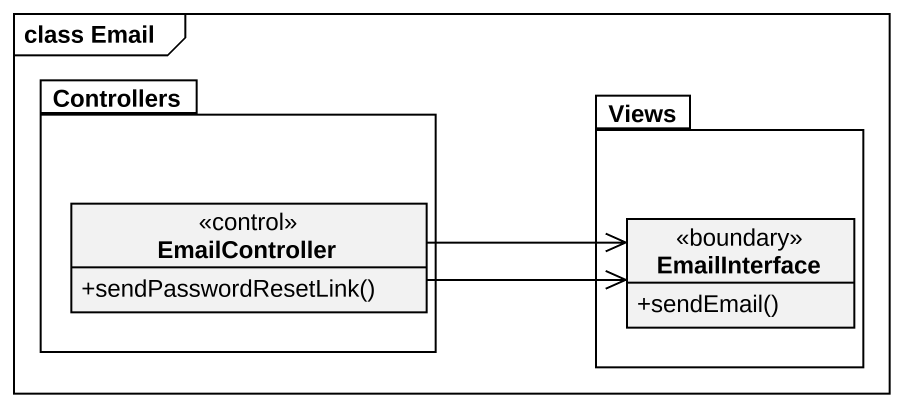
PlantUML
@startuml
mainframe class Email
hide circle
hide empty members
skinparam classAttributeIconSize 0
package Controllers {
  class EmailController <<control>> {
    +sendPasswordResetLink()
  }
}
package Views {
  class EmailInterface <<boundary>> {
    +sendEmail()
  }
}
EmailController -right-> EmailInterface
EmailController -right-> EmailInterface
@enduml
